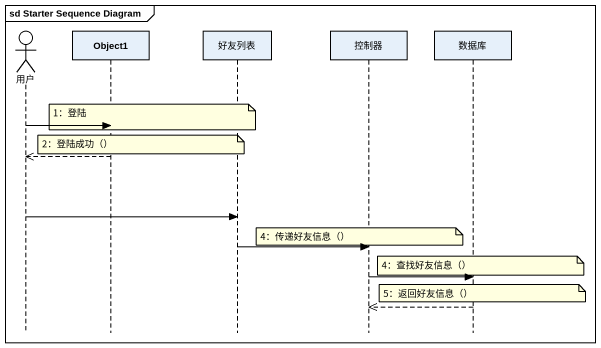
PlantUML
@startuml
mainframe sd Starter Sequence Diagram
hide footbox
actor 用户
participant Object1
participant 好友列表
participant 控制器
participant 数据库

note over Object1 : 1：登陆
用户 -> Object1
note over Object1 : 2：登陆成功（）
Object1 -->> 用户
用户 -> 好友列表
note over 控制器 : 4：传递好友信息（）
好友列表 -> 控制器
note over 数据库 : 4：查找好友信息（）
控制器 -> 数据库
note over 数据库 : 5：返回好友信息（）
数据库 -->> 控制器
@enduml
